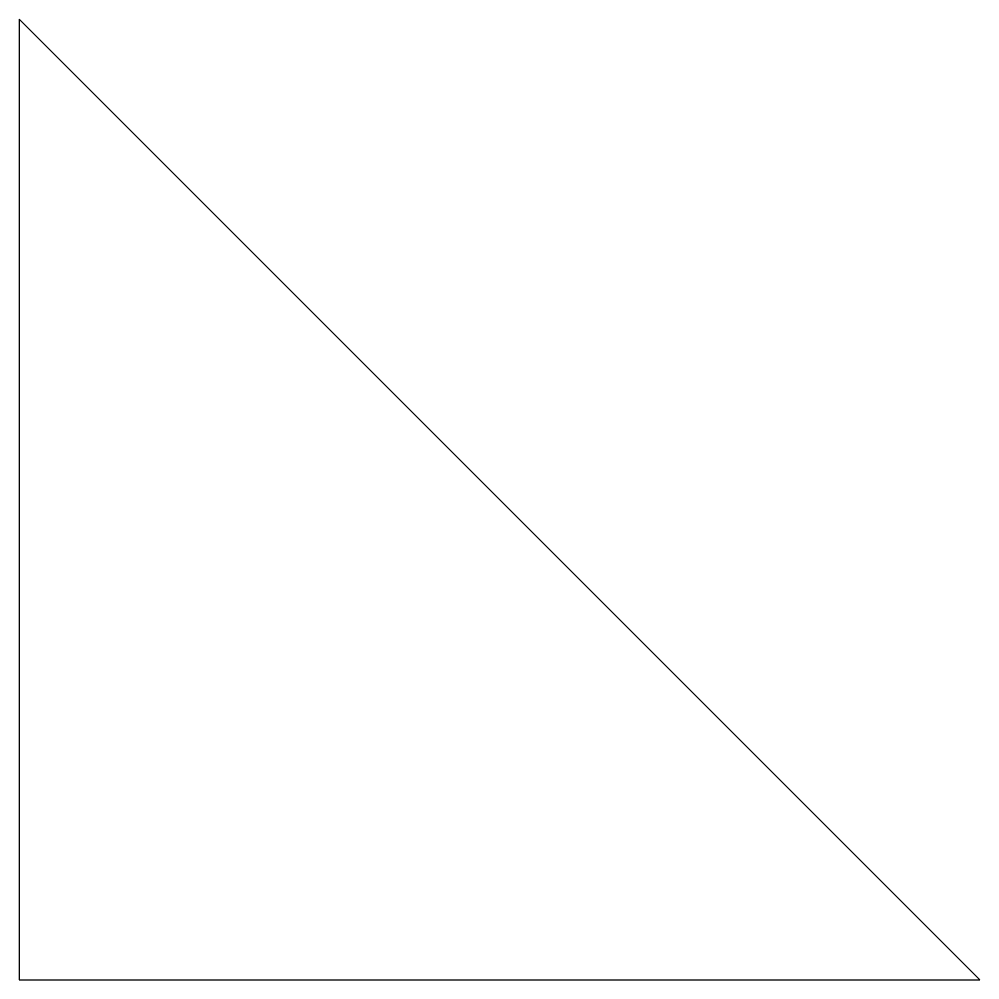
# Model space of a CAD drawing. Extents: x 177.93 to 178.93, y 143.65 to 144.65.
import ezdxf

# ---------------------------------------------------------------- set-up
doc = ezdxf.new("R2010")
doc.units = 0
doc.header["$MEASUREMENT"] = 0
doc.layers.add('DIM', color=2, linetype='CONTINUOUS')

msp = doc.modelspace()

# ---------------------------------------------------------------- linework, layer by layer
at = {"layer": 'DIM'}
for p, q in [((177.9345, 144.6548), (177.9345, 143.6548)), ((177.9345, 144.6548), (178.9345, 143.6548)), ((177.9345, 143.6548), (178.9345, 143.6548))]:
    msp.add_line(p, q, dxfattribs=at)

doc.saveas('drawing.dxf')
